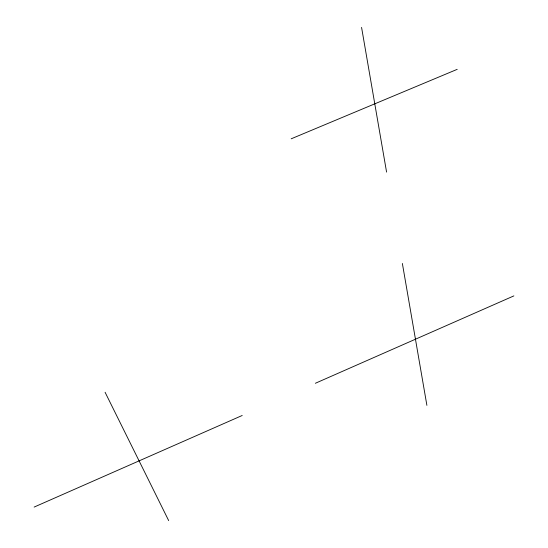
<?xml version="1.0" encoding="UTF-8"?>
<svg xmlns="http://www.w3.org/2000/svg" width="548" height="548" viewBox="0 0 548 548"><rect width="100%" height="100%" fill="white"/><g stroke="black" fill="none" stroke-linecap="round" stroke-linejoin="round"><path stroke-width="0.82" d="M34.134 507.078L242.209 415.48M315.36 383.278L513.866 295.893M291.18 138.815L457.196 69.343M105.086 392.265L168.674 520.6M361.57 27.4L386.58 172.099M402.369 263.478L426.892 405.349"/></g></svg>
